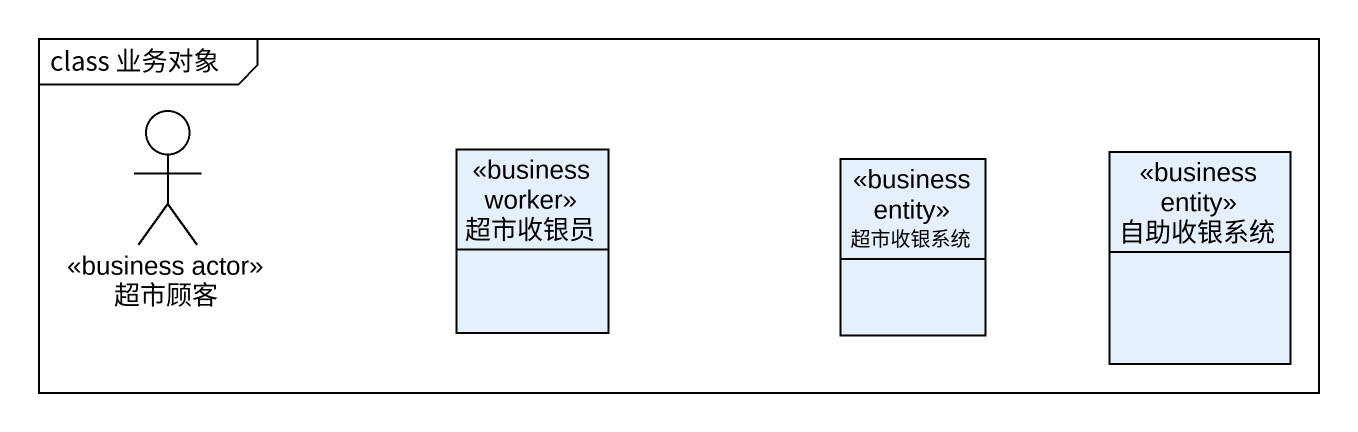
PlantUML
@startuml
mainframe class 业务对象
allowmixing
hide circle
hide empty members
actor 超市顾客 <<business actor>>
class 超市收银员 <<business worker>>
class 超市收银系统 <<business entity>>
class 自助收银系统 <<business entity>>
@enduml
